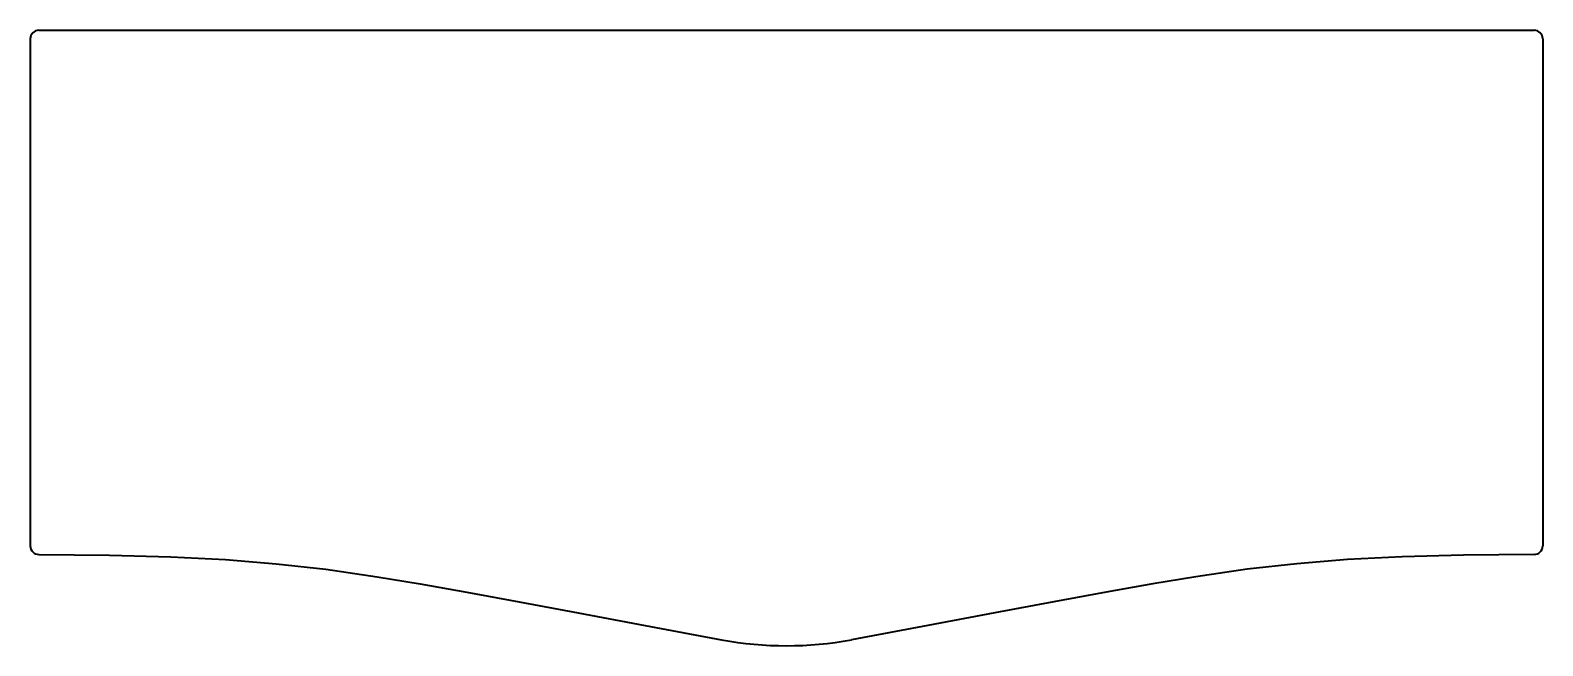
# Model space of a CAD drawing. Header units: millimetres. Extents: x -13 to 208, y -79 to 10.
import ezdxf

# ---------------------------------------------------------------- set-up
doc = ezdxf.new("R2010")
doc.units = ezdxf.units.MM
doc.layers.add('ModelSketch_Visible', color=7, linetype='Continuous', lineweight=40)

msp = doc.modelspace()

# ---------------------------------------------------------------- linework, layer by layer
at = {"layer": 'ModelSketch_Visible'}
for p, q in [((-12.57, 8.95), (-12.57, -64.91)), ((-11.32, 10.2), (206.62, 10.2)), ((207.87, 8.95), (207.87, -64.91))]:
    msp.add_line(p, q, dxfattribs=at)
at = {"layer": 'ModelSketch_Visible', "flags": 128}
for points in [[(-11.33, -66.16), (-1.03, -66.26), (7.9, -66.5), (15.87, -66.9), (23.28, -67.5), (30.52, -68.32), (37.97, -69.39), (44.24, -70.42), (51.08, -71.63), (58.7, -73.04), (67.29, -74.66), (77.06, -76.5), (88.19, -78.58)], [(206.63, -66.16), (196.33, -66.26), (187.4, -66.5), (179.43, -66.9), (172.02, -67.5), (164.78, -68.32), (157.33, -69.39), (151.06, -70.42), (144.22, -71.63), (136.6, -73.04), (128.01, -74.66), (118.24, -76.5), (107.1, -78.58)]]:
    msp.add_lwpolyline(points, dxfattribs=at)
at = {"layer": 'ModelSketch_Visible'}
for centre, radius, start, end in [((-11.32, 8.95), 1.25, 90, 180), ((206.62, 8.95), 1.25, 0, 90), ((-11.32, -64.91), 1.25, 180, 269.7842), ((206.62, -64.91), 1.25, 270.2158, 0), ((97.65, -27.56), 51.89, 259.5, 280.5)]:
    msp.add_arc(centre, radius, start, end, dxfattribs=at)

doc.saveas('drawing.dxf')
